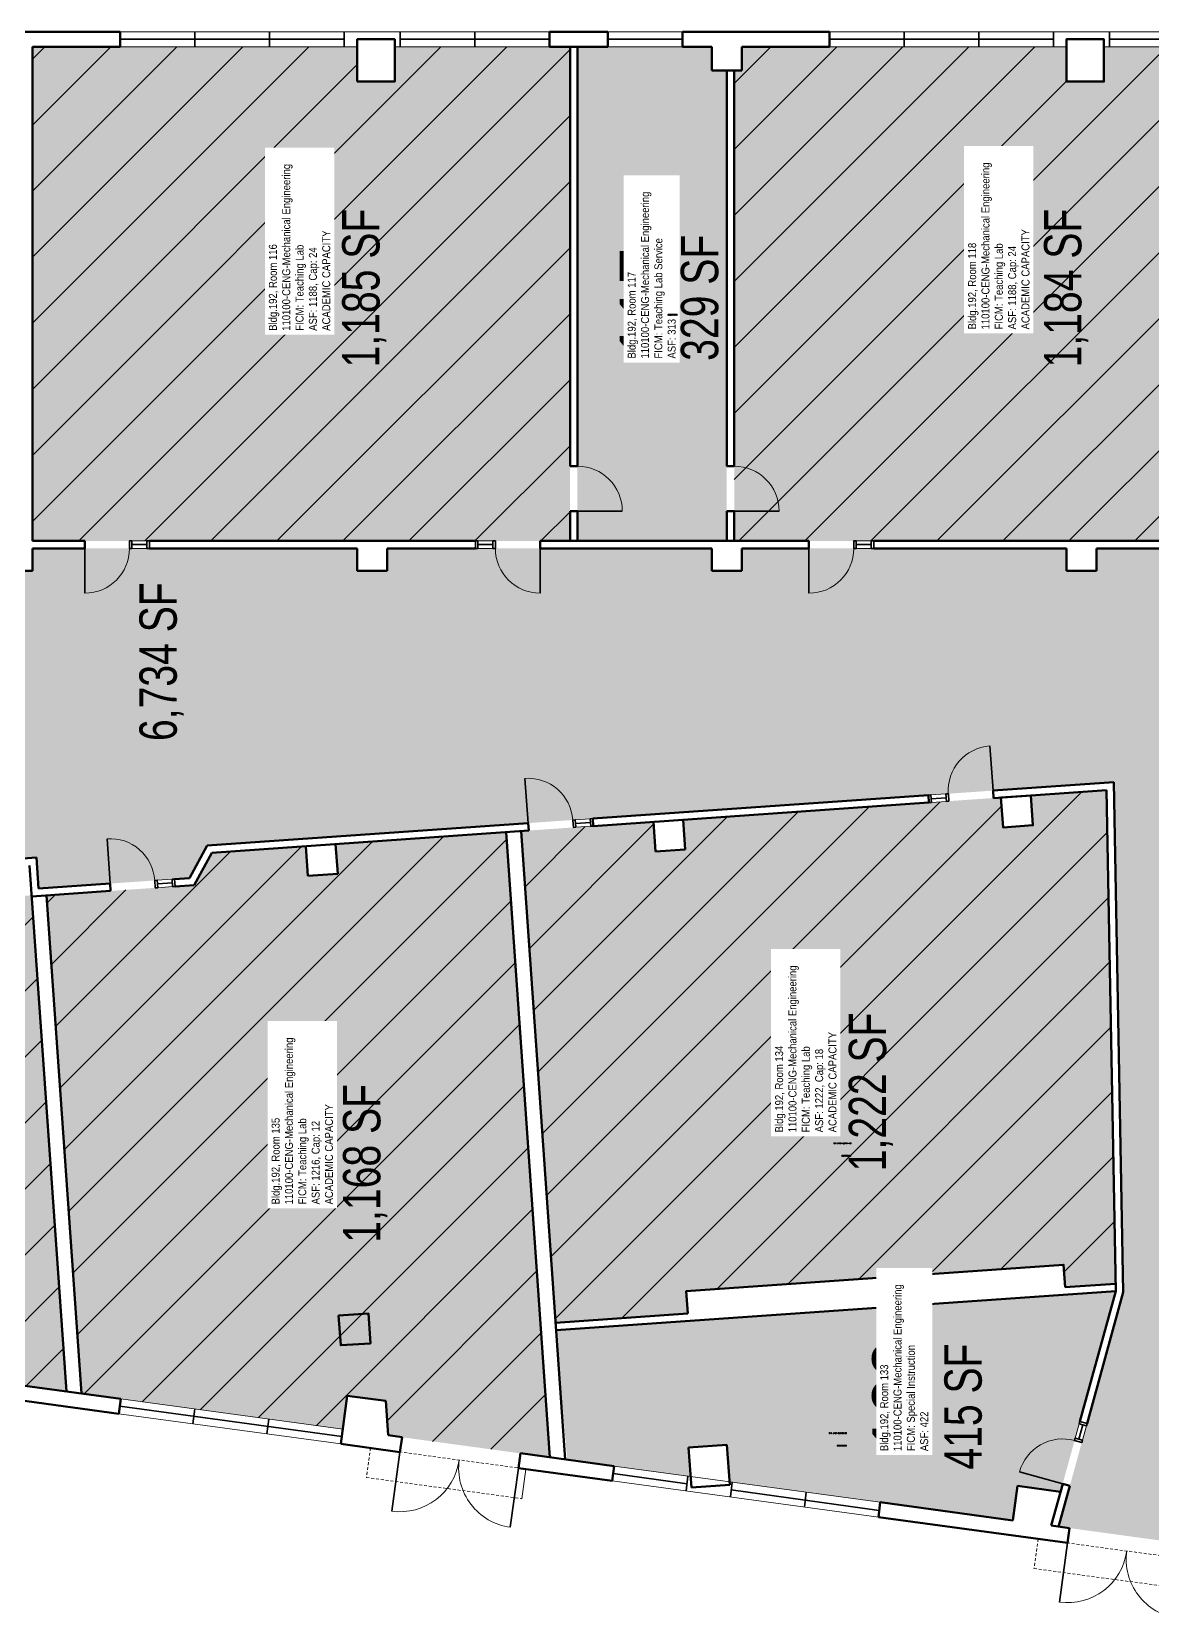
# Model space of a CAD drawing. Header units: inches. Extents: x -2539 to 2829, y -872 to 1370.
# Drawn here: x 295 to 1195, y -427 to 848 of the extents above; entities that cross this region are included whole.
import ezdxf
from ezdxf.enums import TextEntityAlignment as Align

# ---------------------------------------------------------------- set-up
doc = ezdxf.new("R2010")
doc.units = ezdxf.units.IN
doc.header["$LTSCALE"] = 10
doc.header["$MEASUREMENT"] = 0
doc.linetypes.add('DGN Style 2', pattern=[0.389297, 0.233578, -0.155719])
for name, color, linetype in [('A-DOOR', 2, 'CONTINUOUS'), ('A-GLAZ', 1, 'CONTINUOUS'), ('A-GLAZ-SILL', 2, 'CONTINUOUS'), ('A-IDEN-CNUM', 7, 'CONTINUOUS'), ('A-IDEN-RNUM', 7, 'CONTINUOUS'), ('A-IDEN-SNUM', 4, 'CONTINUOUS'), ('A-IDEN-VNUM', 4, 'CONTINUOUS'), ('A-WALL', 3, 'CONTINUOUS'), ('AREA-TEXT', 3, 'CONTINUOUS'), ('Rooms-Capacity', 4, 'CONTINUOUS'), ('Rooms-Category-Color', 7, 'CONTINUOUS'), ('Rooms-College-Color', 7, 'CONTINUOUS'), ('Rooms-Department-Color', 7, 'CONTINUOUS'), ('Rooms-Division-Color', 7, 'CONTINUOUS'), ('Rooms-Information', 7, 'CONTINUOUS')]:
    doc.layers.add(name, color=color, linetype=linetype)
doc.styles.add('AREA', font='arial.ttf', dxfattribs={"width": 0.75, "height": 12})
doc.styles.add('ROOMSNUMBER', font='TXT.SHX', dxfattribs={"height": 1})
doc.styles.add('ROOMVNUMBER', font='arial.ttf', dxfattribs={"width": 0.85, "height": 30})

msp = doc.modelspace()

# ---------------------------------------------------------------- hatches: boundary and pattern name
at = {"layer": 'Rooms-Capacity'}
h = msp.add_hatch(dxfattribs=at)
h.set_pattern_fill('ANSI31', color=256, scale=300, style=0)
h.paths.add_polyline_path([(295.3, 835.7), (556.3, 835.7), (556.3, 807.7), (586.4, 807.7), (586.4, 835.7), (727.3, 835.7), (727.3, 438.7), (295.3, 438.7)])
h = msp.add_hatch(dxfattribs=at)
h.set_pattern_fill('ANSI31', color=256, scale=300, style=0)
h.paths.add_polyline_path([(859.3, 816.7), (865.3, 816.7), (865.3, 835.7), (1126.3, 835.7), (1126.2, 807.7), (1156.3, 807.7), (1156.3, 835.7), (1291.3, 835.7), (1291.3, 438.7), (859.3, 438.7)])
h = msp.add_hatch(dxfattribs=at)
h.set_pattern_fill('ANSI31', color=256, scale=300, style=0)
h.paths.add_polyline_path([(688.1, 205.6), (794.3, 213), (795.9, 189.1), (819.9, 190.8), (818.2, 214.7), (1073.6, 232.6), (1075.3, 208.6), (1099.2, 210.3), (1097.5, 234.2), (1158.3, 238.5), (1165.7, -158), (1125.1, -160.8), (1123.9, -142.8), (820.6, -164.1), (821.9, -182), (715.7, -189.4)])
h = msp.add_hatch(dxfattribs=at)
h.set_pattern_fill('ANSI31', color=256, scale=300, style=0)
h.paths.add_polyline_path([(306.7, 153.9), (425.2, 162.2), (439.5, 188.2), (514.9, 193.5), (516.6, 169.6), (540.6, 171.2), (538.9, 195.2), (676.1, 204.8), (711.2, -297.5), (581.1, -279.8), (579.2, -252.2), (548.3, -248), (544.7, -274.8), (334.7, -246.2)])
h = msp.add_hatch(dxfattribs=at)
h.set_pattern_fill('ANSI31', color=256, scale=300, style=0)
h.paths.add_polyline_path([(-287.1, 137.4), (-43.7, 154.4), (-42, 130.5), (-18.1, 132.2), (-19.7, 156.1), (235.6, 174), (237.3, 150), (294.7, 154), (322.6, -244.5), (2.4, -200.9), (3.9, -189.3), (-16.2, -186.5), (-17.8, -198.2), (-266, -164.3)])
at = {"layer": 'Rooms-Category-Color', "true_color": 0xadadad}
msp.add_hatch(color=253, dxfattribs=at).paths.add_polyline_path([(-2126.3, 410.5), (-2169.7, 324.9), (-1500.8, -13.8), (-1438.7, 109.1), (-1012.4, 109.1), (-1020.5, 93.1), (298.6, 184.4), (300.3, 159.4), (421.5, 167.9), (435.8, 194), (1164.2, 244.9), (1171.8, -164.7), (1119.9, -353.2), (1128.6, -354.3), (1230.8, -368.3), (1230.8, 249.6), (2221.4, 318.8), (2222, 309.9), (2323.7, 317), (2395.4, 325), (2449.3, 328.8), (2449.3, 468.7), (2389.3, 468.7), (2389.3, 414.7), (2363.3, 414.7), (2363.3, 432.7), (2149.3, 432.7), (2149.3, 414.7), (2125.3, 414.7), (2125.3, 432.7), (1911.3, 432.7), (1911.3, 414.7), (1887.3, 414.7), (1887.3, 432.7), (1673.3, 432.7), (1673.3, 414.7), (1649.3, 414.7), (1649.3, 432.7), (1435.3, 432.7), (1435.3, 414.7), (1411.3, 414.7), (1411.3, 432.7), (1150.3, 432.7), (1150.3, 414.7), (1126.3, 414.7), (1126.3, 432.7), (865.3, 432.7), (865.3, 414.7), (841.3, 414.7), (841.3, 432.7), (580.3, 432.7), (580.3, 414.7), (556.3, 414.7), (556.3, 432.7), (295.3, 432.7), (295.3, 414.7), (271.3, 414.7), (271.3, 433.5), (179.3, 433.5), (179.3, 414.7), (-356.7, 414.7), (-356.7, 645.6), (-227, 645.6), (-227, 749.7), (-356.7, 749.7), (-356.7, 757.7), (-338.7, 757.7), (-338.7, 816.7), (-356.7, 816.7), (-356.7, 840.7), (-484.6, 840.7), (-484.6, 551.7), (-484.6, 545.7), (-478.6, 545.7), (-478.6, 509.7), (-490.6, 509.7), (-490.6, 461.7), (-478.6, 461.7), (-478.6, 430.7), (-850.6, 430.7), (-957.9, 219), (-1529.5, 219), (-1574.1, 130.9)])
at = {"layer": 'Rooms-Category-Color', "true_color": 0xe3f498}
for points in [[(295.3, 835.7), (556.3, 835.7), (556.3, 807.7), (586.4, 807.7), (586.4, 835.7), (727.3, 835.7), (727.3, 438.7), (295.3, 438.7)], [(733.3, 835.7), (841.3, 835.7), (841.3, 816.7), (853.3, 816.7), (853.3, 438.7), (733.3, 438.7)], [(859.3, 816.7), (865.3, 816.7), (865.3, 835.7), (1126.3, 835.7), (1126.2, 807.7), (1156.3, 807.7), (1156.3, 835.7), (1291.3, 835.7), (1291.3, 438.7), (859.3, 438.7)], [(688.1, 205.6), (794.3, 213), (795.9, 189.1), (819.9, 190.8), (818.2, 214.7), (1073.6, 232.6), (1075.3, 208.6), (1099.2, 210.3), (1097.5, 234.2), (1158.3, 238.5), (1165.7, -158), (1125.1, -160.8), (1123.9, -142.8), (820.6, -164.1), (821.9, -182), (715.7, -189.4)], [(306.7, 153.9), (425.2, 162.2), (439.5, 188.2), (514.9, 193.5), (516.6, 169.6), (540.6, 171.2), (538.9, 195.2), (676.1, 204.8), (711.2, -297.5), (581.1, -279.8), (579.2, -252.2), (548.3, -248), (544.7, -274.8), (334.7, -246.2)], [(-287.1, 137.4), (-43.7, 154.4), (-42, 130.5), (-18.1, 132.2), (-19.7, 156.1), (235.6, 174), (237.3, 150), (294.7, 154), (322.6, -244.5), (2.4, -200.9), (3.9, -189.3), (-16.2, -186.5), (-17.8, -198.2), (-266, -164.3)], [(716.1, -195.4), (725, -299.4), (824.2, -312.9), (822.6, -289.6), (853.3, -287.4), (855.4, -317.1), (1083, -348.1), (1086.8, -320.5), (1121.4, -325.2), (1165.8, -164)]]:
    msp.add_hatch(color=61, dxfattribs=at).paths.add_polyline_path(points)
at = {"layer": 'Rooms-College-Color', "true_color": 0xadadad}
msp.add_hatch(color=253, dxfattribs=at).paths.add_polyline_path([(-2126.3, 410.5), (-2169.7, 324.9), (-1500.8, -13.8), (-1438.7, 109.1), (-1012.4, 109.1), (-1020.5, 93.1), (298.6, 184.4), (300.3, 159.4), (421.5, 167.9), (435.8, 194), (1164.2, 244.9), (1171.8, -164.7), (1119.9, -353.2), (1128.6, -354.3), (1230.8, -368.3), (1230.8, 249.6), (2221.4, 318.8), (2222, 309.9), (2323.7, 317), (2395.4, 325), (2449.3, 328.8), (2449.3, 468.7), (2389.3, 468.7), (2389.3, 414.7), (2363.3, 414.7), (2363.3, 432.7), (2149.3, 432.7), (2149.3, 414.7), (2125.3, 414.7), (2125.3, 432.7), (1911.3, 432.7), (1911.3, 414.7), (1887.3, 414.7), (1887.3, 432.7), (1673.3, 432.7), (1673.3, 414.7), (1649.3, 414.7), (1649.3, 432.7), (1435.3, 432.7), (1435.3, 414.7), (1411.3, 414.7), (1411.3, 432.7), (1150.3, 432.7), (1150.3, 414.7), (1126.3, 414.7), (1126.3, 432.7), (865.3, 432.7), (865.3, 414.7), (841.3, 414.7), (841.3, 432.7), (580.3, 432.7), (580.3, 414.7), (556.3, 414.7), (556.3, 432.7), (295.3, 432.7), (295.3, 414.7), (271.3, 414.7), (271.3, 433.5), (179.3, 433.5), (179.3, 414.7), (-356.7, 414.7), (-356.7, 645.6), (-227, 645.6), (-227, 749.7), (-356.7, 749.7), (-356.7, 757.7), (-338.7, 757.7), (-338.7, 816.7), (-356.7, 816.7), (-356.7, 840.7), (-484.6, 840.7), (-484.6, 551.7), (-484.6, 545.7), (-478.6, 545.7), (-478.6, 509.7), (-490.6, 509.7), (-490.6, 461.7), (-478.6, 461.7), (-478.6, 430.7), (-850.6, 430.7), (-957.9, 219), (-1529.5, 219), (-1574.1, 130.9)])
at = {"layer": 'Rooms-College-Color', "true_color": 0x99d7b2}
for points in [[(295.3, 835.7), (556.3, 835.7), (556.3, 807.7), (586.4, 807.7), (586.4, 835.7), (727.3, 835.7), (727.3, 438.7), (295.3, 438.7)], [(733.3, 835.7), (841.3, 835.7), (841.3, 816.7), (853.3, 816.7), (853.3, 438.7), (733.3, 438.7)], [(859.3, 816.7), (865.3, 816.7), (865.3, 835.7), (1126.3, 835.7), (1126.2, 807.7), (1156.3, 807.7), (1156.3, 835.7), (1291.3, 835.7), (1291.3, 438.7), (859.3, 438.7)], [(688.1, 205.6), (794.3, 213), (795.9, 189.1), (819.9, 190.8), (818.2, 214.7), (1073.6, 232.6), (1075.3, 208.6), (1099.2, 210.3), (1097.5, 234.2), (1158.3, 238.5), (1165.7, -158), (1125.1, -160.8), (1123.9, -142.8), (820.6, -164.1), (821.9, -182), (715.7, -189.4)], [(306.7, 153.9), (425.2, 162.2), (439.5, 188.2), (514.9, 193.5), (516.6, 169.6), (540.6, 171.2), (538.9, 195.2), (676.1, 204.8), (711.2, -297.5), (581.1, -279.8), (579.2, -252.2), (548.3, -248), (544.7, -274.8), (334.7, -246.2)], [(-287.1, 137.4), (-43.7, 154.4), (-42, 130.5), (-18.1, 132.2), (-19.7, 156.1), (235.6, 174), (237.3, 150), (294.7, 154), (322.6, -244.5), (2.4, -200.9), (3.9, -189.3), (-16.2, -186.5), (-17.8, -198.2), (-266, -164.3)], [(716.1, -195.4), (725, -299.4), (824.2, -312.9), (822.6, -289.6), (853.3, -287.4), (855.4, -317.1), (1083, -348.1), (1086.8, -320.5), (1121.4, -325.2), (1165.8, -164)]]:
    msp.add_hatch(color=253, dxfattribs=at).paths.add_polyline_path(points)
at = {"layer": 'Rooms-Department-Color', "true_color": 0xacacac}
msp.add_hatch(color=253, dxfattribs=at).paths.add_polyline_path([(-2126.3, 410.5), (-2169.7, 324.9), (-1500.8, -13.8), (-1438.7, 109.1), (-1012.4, 109.1), (-1020.5, 93.1), (298.6, 184.4), (300.3, 159.4), (421.5, 167.9), (435.8, 194), (1164.2, 244.9), (1171.8, -164.7), (1119.9, -353.2), (1128.6, -354.3), (1230.8, -368.3), (1230.8, 249.6), (2221.4, 318.8), (2222, 309.9), (2323.7, 317), (2395.4, 325), (2449.3, 328.8), (2449.3, 468.7), (2389.3, 468.7), (2389.3, 414.7), (2363.3, 414.7), (2363.3, 432.7), (2149.3, 432.7), (2149.3, 414.7), (2125.3, 414.7), (2125.3, 432.7), (1911.3, 432.7), (1911.3, 414.7), (1887.3, 414.7), (1887.3, 432.7), (1673.3, 432.7), (1673.3, 414.7), (1649.3, 414.7), (1649.3, 432.7), (1435.3, 432.7), (1435.3, 414.7), (1411.3, 414.7), (1411.3, 432.7), (1150.3, 432.7), (1150.3, 414.7), (1126.3, 414.7), (1126.3, 432.7), (865.3, 432.7), (865.3, 414.7), (841.3, 414.7), (841.3, 432.7), (580.3, 432.7), (580.3, 414.7), (556.3, 414.7), (556.3, 432.7), (295.3, 432.7), (295.3, 414.7), (271.3, 414.7), (271.3, 433.5), (179.3, 433.5), (179.3, 414.7), (-356.7, 414.7), (-356.7, 645.6), (-227, 645.6), (-227, 749.7), (-356.7, 749.7), (-356.7, 757.7), (-338.7, 757.7), (-338.7, 816.7), (-356.7, 816.7), (-356.7, 840.7), (-484.6, 840.7), (-484.6, 551.7), (-484.6, 545.7), (-478.6, 545.7), (-478.6, 509.7), (-490.6, 509.7), (-490.6, 461.7), (-478.6, 461.7), (-478.6, 430.7), (-850.6, 430.7), (-957.9, 219), (-1529.5, 219), (-1574.1, 130.9)])
at = {"layer": 'Rooms-Department-Color', "true_color": 0x99d7b2}
for points in [[(295.3, 835.7), (556.3, 835.7), (556.3, 807.7), (586.4, 807.7), (586.4, 835.7), (727.3, 835.7), (727.3, 438.7), (295.3, 438.7)], [(733.3, 835.7), (841.3, 835.7), (841.3, 816.7), (853.3, 816.7), (853.3, 438.7), (733.3, 438.7)], [(859.3, 816.7), (865.3, 816.7), (865.3, 835.7), (1126.3, 835.7), (1126.2, 807.7), (1156.3, 807.7), (1156.3, 835.7), (1291.3, 835.7), (1291.3, 438.7), (859.3, 438.7)], [(688.1, 205.6), (794.3, 213), (795.9, 189.1), (819.9, 190.8), (818.2, 214.7), (1073.6, 232.6), (1075.3, 208.6), (1099.2, 210.3), (1097.5, 234.2), (1158.3, 238.5), (1165.7, -158), (1125.1, -160.8), (1123.9, -142.8), (820.6, -164.1), (821.9, -182), (715.7, -189.4)], [(306.7, 153.9), (425.2, 162.2), (439.5, 188.2), (514.9, 193.5), (516.6, 169.6), (540.6, 171.2), (538.9, 195.2), (676.1, 204.8), (711.2, -297.5), (581.1, -279.8), (579.2, -252.2), (548.3, -248), (544.7, -274.8), (334.7, -246.2)], [(-287.1, 137.4), (-43.7, 154.4), (-42, 130.5), (-18.1, 132.2), (-19.7, 156.1), (235.6, 174), (237.3, 150), (294.7, 154), (322.6, -244.5), (2.4, -200.9), (3.9, -189.3), (-16.2, -186.5), (-17.8, -198.2), (-266, -164.3)], [(716.1, -195.4), (725, -299.4), (824.2, -312.9), (822.6, -289.6), (853.3, -287.4), (855.4, -317.1), (1083, -348.1), (1086.8, -320.5), (1121.4, -325.2), (1165.8, -164)]]:
    msp.add_hatch(color=253, dxfattribs=at).paths.add_polyline_path(points)
at = {"layer": 'Rooms-Division-Color', "true_color": 0xadadad}
msp.add_hatch(color=253, dxfattribs=at).paths.add_polyline_path([(-2126.3, 410.5), (-2169.7, 324.9), (-1500.8, -13.8), (-1438.7, 109.1), (-1012.4, 109.1), (-1020.5, 93.1), (298.6, 184.4), (300.3, 159.4), (421.5, 167.9), (435.8, 194), (1164.2, 244.9), (1171.8, -164.7), (1119.9, -353.2), (1128.6, -354.3), (1230.8, -368.3), (1230.8, 249.6), (2221.4, 318.8), (2222, 309.9), (2323.7, 317), (2395.4, 325), (2449.3, 328.8), (2449.3, 468.7), (2389.3, 468.7), (2389.3, 414.7), (2363.3, 414.7), (2363.3, 432.7), (2149.3, 432.7), (2149.3, 414.7), (2125.3, 414.7), (2125.3, 432.7), (1911.3, 432.7), (1911.3, 414.7), (1887.3, 414.7), (1887.3, 432.7), (1673.3, 432.7), (1673.3, 414.7), (1649.3, 414.7), (1649.3, 432.7), (1435.3, 432.7), (1435.3, 414.7), (1411.3, 414.7), (1411.3, 432.7), (1150.3, 432.7), (1150.3, 414.7), (1126.3, 414.7), (1126.3, 432.7), (865.3, 432.7), (865.3, 414.7), (841.3, 414.7), (841.3, 432.7), (580.3, 432.7), (580.3, 414.7), (556.3, 414.7), (556.3, 432.7), (295.3, 432.7), (295.3, 414.7), (271.3, 414.7), (271.3, 433.5), (179.3, 433.5), (179.3, 414.7), (-356.7, 414.7), (-356.7, 645.6), (-227, 645.6), (-227, 749.7), (-356.7, 749.7), (-356.7, 757.7), (-338.7, 757.7), (-338.7, 816.7), (-356.7, 816.7), (-356.7, 840.7), (-484.6, 840.7), (-484.6, 551.7), (-484.6, 545.7), (-478.6, 545.7), (-478.6, 509.7), (-490.6, 509.7), (-490.6, 461.7), (-478.6, 461.7), (-478.6, 430.7), (-850.6, 430.7), (-957.9, 219), (-1529.5, 219), (-1574.1, 130.9)])
at = {"layer": 'Rooms-Division-Color', "true_color": 0x99d7b2}
for points in [[(295.3, 835.7), (556.3, 835.7), (556.3, 807.7), (586.4, 807.7), (586.4, 835.7), (727.3, 835.7), (727.3, 438.7), (295.3, 438.7)], [(733.3, 835.7), (841.3, 835.7), (841.3, 816.7), (853.3, 816.7), (853.3, 438.7), (733.3, 438.7)], [(859.3, 816.7), (865.3, 816.7), (865.3, 835.7), (1126.3, 835.7), (1126.2, 807.7), (1156.3, 807.7), (1156.3, 835.7), (1291.3, 835.7), (1291.3, 438.7), (859.3, 438.7)], [(688.1, 205.6), (794.3, 213), (795.9, 189.1), (819.9, 190.8), (818.2, 214.7), (1073.6, 232.6), (1075.3, 208.6), (1099.2, 210.3), (1097.5, 234.2), (1158.3, 238.5), (1165.7, -158), (1125.1, -160.8), (1123.9, -142.8), (820.6, -164.1), (821.9, -182), (715.7, -189.4)], [(306.7, 153.9), (425.2, 162.2), (439.5, 188.2), (514.9, 193.5), (516.6, 169.6), (540.6, 171.2), (538.9, 195.2), (676.1, 204.8), (711.2, -297.5), (581.1, -279.8), (579.2, -252.2), (548.3, -248), (544.7, -274.8), (334.7, -246.2)], [(-287.1, 137.4), (-43.7, 154.4), (-42, 130.5), (-18.1, 132.2), (-19.7, 156.1), (235.6, 174), (237.3, 150), (294.7, 154), (322.6, -244.5), (2.4, -200.9), (3.9, -189.3), (-16.2, -186.5), (-17.8, -198.2), (-266, -164.3)], [(716.1, -195.4), (725, -299.4), (824.2, -312.9), (822.6, -289.6), (853.3, -287.4), (855.4, -317.1), (1083, -348.1), (1086.8, -320.5), (1121.4, -325.2), (1165.8, -164)]]:
    msp.add_hatch(color=253, dxfattribs=at).paths.add_polyline_path(points)

# ---------------------------------------------------------------- linework, layer by layer
at = {"layer": 'A-DOOR', "linetype": 'Continuous', "lineweight": 35}
for p, q in [((733.3, 462.7), (769.3, 462.7)), ((859.3, 462.7), (895.3, 462.7)), ((1067.2, 238.1), (1064.6, 274)), ((590.6, -293.2), (584.2, -340.7)), ((685.8, -306.1), (679.3, -353.7)), ((1127.1, -366.2), (1120.6, -413.8))]:
    msp.add_line(p, q, dxfattribs=at)
at = {"layer": 'A-DOOR', "linetype": 'Continuous', "lineweight": 35, "extrusion": (-2.04882e-50, -4.2914e-36, -1)}
for p, q in [((337.3, 432.7), (337.3, 396.7)), ((703.3, 432.7), (703.3, 396.7)), ((919.3, 432.7), (919.3, 396.7))]:
    msp.add_line(p, q, dxfattribs=at)
at = {"layer": 'A-DOOR', "linetype": 'Continuous', "lineweight": 35, "extrusion": (-1.03562e-36, 1.08095e-35, -1)}
msp.add_line((693.6, 212), (691.1, 247.9), dxfattribs=at)
at = {"layer": 'A-DOOR', "linetype": 'Continuous', "lineweight": 35, "extrusion": (0, 0, -1)}
msp.add_line((357.7, 163.5), (355.3, 199.4), dxfattribs=at)
at = {"layer": 'A-DOOR', "linetype": 'Continuous', "lineweight": 35, "extrusion": (6.58846e-37, 1.84085e-36, -1)}
msp.add_line((1123.2, -318.7), (1088.5, -309.2), dxfattribs=at)
at = {"layer": 'A-DOOR', "linetype": 'Continuous', "lineweight": 18, "extrusion": (4.2914e-36, 2.0751e-50, -1)}
for centre in [(-733.3, 462.7), (-859.3, 462.7)]:
    msp.add_arc(centre, 36, 90, 180, dxfattribs=at)
at = {"layer": 'A-DOOR', "linetype": 'Continuous', "lineweight": 18, "extrusion": (-2.04882e-50, -4.2914e-36, -1)}
for centre in [(-337.3, 432.7), (-919.3, 432.7)]:
    msp.add_arc(centre, 36, 180, 270, dxfattribs=at)
at = {"layer": 'A-DOOR', "linetype": 'Continuous', "lineweight": 18}
for centre, radius, start, end in [((703.3, 432.7), 36, 180, 270), ((693.6, 212), 36, 4, 94), ((1123.2, -318.7), 36, 74.6165, 164.6165), ((685.8, -306.1), 48, 172.2419, 262.2419), ((1222.2, -379.2), 48, 172.2419, 262.2419)]:
    msp.add_arc(centre, radius, start, end, dxfattribs=at)
at = {"layer": 'A-DOOR', "linetype": 'Continuous', "lineweight": 18, "extrusion": (-3.11979e-29, -2.69341e-30, -1)}
msp.add_arc((-1067.2, 238.1), 36, 355.968, 85.968, dxfattribs=at)
at = {"layer": 'A-DOOR', "linetype": 'Continuous', "lineweight": 18, "extrusion": (0, 0, -1)}
for centre in [(-590.6, -293.2), (-1127.1, -366.2)]:
    msp.add_arc(centre, 48, 187.7581, 277.7581, dxfattribs=at)
at = {"layer": 'A-DOOR', "linetype": 'Continuous', "lineweight": 18}
msp.add_ellipse((357.8, 163.5), major_axis=(0, 36), ratio=0.996586, start_param=4.782197, end_param=6.352994, dxfattribs=at)
at = {"layer": 'A-GLAZ', "linetype": 'Continuous', "lineweight": 18}
for p, q in [((365.8, 847.7), (710.8, 847.7)), ((757.8, 847.7), (817.8, 847.7)), ((935.8, 847.7), (1280.8, 847.7)), ((365.8, 835.7), (556.3, 835.7)), ((586.4, 835.7), (710.8, 835.7)), ((757.8, 835.7), (817.8, 835.7)), ((935.8, 835.7), (1126.3, 835.7)), ((1156.3, 835.7), (1280.8, 835.7)), ((387.3, 438.7), (375.3, 438.7)), ((665.3, 438.7), (653.3, 438.7)), ((969.3, 438.7), (957.3, 438.7)), ((387.3, 432.7), (375.3, 432.7)), ((665.3, 432.7), (653.3, 432.7)), ((969.3, 432.7), (957.3, 432.7)), ((1029.3, 235.4), (1017.3, 234.6)), ((1029.7, 229.4), (1017.7, 228.6)), ((743.5, 215.5), (731.5, 214.7)), ((743.9, 209.5), (732, 208.7)), ((407.6, 166.9), (395.6, 166.1)), ((408, 161), (396, 160.1)), ((366.4, -250.5), (544.7, -274.8)), ((364.7, -262.4), (543.1, -286.7)), ((1136.5, -270.5), (1133.3, -282.1)), ((1142.2, -272.1), (1139.1, -283.7)), ((762.7, -304.5), (976.6, -333.6)), ((685.9, -306.1), (682.6, -329.9)), ((691.8, -306.9), (688.6, -330.7)), ((761.2, -316.4), (975.1, -345.5))]:
    msp.add_line(p, q, dxfattribs=at)
at = {"layer": 'A-GLAZ', "linetype": 'Continuous', "lineweight": 35}
for p, q in [((425.8, 847.7), (425.8, 835.7)), ((485.8, 847.7), (485.8, 835.7)), ((545.8, 847.7), (545.8, 835.7)), ((590.8, 835.7), (590.8, 847.7)), ((650.8, 847.7), (650.8, 835.7)), ((995.8, 835.7), (995.8, 847.7)), ((1055.8, 835.7), (1055.8, 847.7)), ((1115.8, 847.7), (1115.8, 835.7)), ((1160.8, 835.7), (1160.8, 847.7)), ((425.8, -258.6), (424.2, -270.5)), ((485.3, -266.7), (483.6, -278.6)), ((822, -312.6), (820.5, -324.5)), ((857.7, -317.4), (856.2, -329.3)), ((917.1, -325.5), (915.6, -337.4))]:
    msp.add_line(p, q, dxfattribs=at)
at = {"layer": 'A-GLAZ', "linetype": 'DGN Style 2', "lineweight": 18}
for p, q in [((567, -289.9), (563.7, -313.7)), ((567, -289.9), (691.8, -306.9)), ((563.7, -313.7), (688.6, -330.7)), ((1103.4, -363), (1100.1, -386.8)), ((1103.4, -363), (1228.2, -380)), ((1100.1, -386.8), (1225, -403.8))]:
    msp.add_line(p, q, dxfattribs=at)
at = {"layer": 'A-GLAZ', "linetype": 'Continuous', "lineweight": 35}
for points in [[(375.3, 432.7), (375.3, 438.7), (373.3, 438.7), (373.3, 432.7)], [(389.3, 432.7), (389.3, 438.7), (387.3, 438.7), (387.3, 432.7)], [(653.3, 432.7), (653.3, 438.7), (651.3, 438.7), (651.3, 432.7)], [(667.3, 432.7), (667.3, 438.7), (665.3, 438.7), (665.3, 432.7)], [(957.3, 432.7), (957.3, 438.7), (955.3, 438.7), (955.3, 432.7)], [(971.3, 432.7), (971.3, 438.7), (969.3, 438.7), (969.3, 432.7)], [(1017.7, 228.6), (1017.3, 234.6), (1015.3, 234.5), (1015.7, 228.5)], [(1031.7, 229.6), (1031.3, 235.6), (1029.3, 235.4), (1029.7, 229.4)], [(732, 208.7), (731.5, 214.7), (729.5, 214.5), (730, 208.5)], [(745.9, 209.6), (745.5, 215.6), (743.5, 215.5), (743.9, 209.5)], [(396, 160.1), (395.6, 166.1), (393.6, 166), (394, 160)], [(410, 161.1), (409.6, 167.1), (407.6, 166.9), (408, 161)], [(1142.8, -270.2), (1137, -268.6), (1136.5, -270.5), (1142.2, -272.1)], [(1139.1, -283.7), (1133.3, -282.1), (1132.7, -284), (1138.5, -285.6)]]:
    msp.add_3dface(points, dxfattribs=at)
at = {"layer": 'A-GLAZ-SILL', "linetype": 'Continuous', "lineweight": 35}
for p, q in [((365.8, 841.7), (545.8, 841.7)), ((590.8, 841.7), (710.8, 841.7)), ((757.8, 841.7), (817.8, 841.7)), ((935.8, 841.7), (1115.8, 841.7)), ((1160.8, 841.7), (1280.8, 841.7)), ((387.3, 435.7), (375.3, 435.7)), ((665.3, 435.7), (653.3, 435.7)), ((969.3, 435.7), (957.3, 435.7)), ((1029.5, 232.4), (1017.5, 231.6)), ((743.7, 212.5), (731.8, 211.7)), ((407.8, 164), (395.8, 163.1)), ((365.5, -256.4), (543.9, -280.7)), ((1139.3, -271.3), (1136.2, -282.9)), ((761.9, -310.4), (821.4, -318.7)), ((856.9, -323.7), (975.8, -340.3))]:
    msp.add_line(p, q, dxfattribs=at)
at = {"layer": 'A-WALL', "linetype": 'Continuous', "lineweight": 50}
for p, q in [((365.8, 847.7), (260.8, 847.7)), ((365.8, 835.7), (365.8, 847.7)), ((710.8, 847.7), (710.8, 835.7)), ((757.8, 847.7), (710.8, 847.7)), ((757.8, 835.7), (757.8, 847.7)), ((817.8, 847.7), (817.8, 835.7)), ((935.8, 847.7), (817.8, 847.7)), ((935.8, 835.7), (935.8, 847.7)), ((727.3, 498.7), (727.3, 835.7)), ((733.3, 498.7), (733.3, 835.7)), ((841.3, 835.7), (841.3, 816.7)), ((865.3, 816.7), (865.3, 835.7)), ((841.3, 816.7), (865.3, 816.7)), ((853.3, 498.7), (853.3, 816.7)), ((859.3, 498.7), (859.3, 816.7)), ((727.3, 498.7), (733.3, 498.7)), ((853.3, 498.7), (859.3, 498.7)), ((727.3, 438.7), (727.3, 462.7)), ((727.3, 462.7), (733.3, 462.7)), ((733.3, 438.7), (733.3, 462.7)), ((853.3, 438.7), (853.3, 462.7)), ((853.3, 462.7), (859.3, 462.7)), ((859.3, 438.7), (859.3, 462.7)), ((337.3, 438.7), (295.3, 438.7)), ((337.3, 438.7), (337.3, 432.7)), ((703.3, 438.7), (703.3, 432.7)), ((919.3, 438.7), (919.3, 432.7)), ((337.3, 432.7), (295.3, 432.7)), ((556.3, 432.7), (389.3, 432.7)), ((556.3, 432.7), (556.3, 414.7)), ((580.3, 414.7), (580.3, 432.7)), ((651.3, 432.7), (580.3, 432.7)), ((841.3, 432.7), (703.3, 432.7)), ((841.3, 432.7), (841.3, 414.7)), ((865.3, 414.7), (865.3, 432.7)), ((919.3, 432.7), (865.3, 432.7)), ((1126.3, 432.7), (971.3, 432.7)), ((1126.3, 432.7), (1126.3, 414.7)), ((1150.3, 414.7), (1150.3, 432.7)), ((1233.3, 432.7), (1150.3, 432.7)), ((556.3, 414.7), (580.3, 414.7)), ((841.3, 414.7), (865.3, 414.7)), ((1126.3, 414.7), (1150.3, 414.7)), ((1164.2, 244.9), (1067.2, 238.1)), ((1171.8, -164.7), (1164.2, 244.9)), ((1015.3, 234.5), (745.5, 215.6)), ((1015.3, 234.5), (1015.7, 228.5)), ((1067.2, 238.1), (1067.6, 232.1)), ((1158.3, 238.5), (1067.6, 232.1)), ((1073.6, 232.6), (1075.3, 208.6)), ((1099.2, 210.3), (1097.5, 234.2)), ((1165.8, -164), (1158.3, 238.5)), ((1015.7, 228.5), (745.9, 209.6)), ((693.6, 212), (435.8, 194)), ((694.1, 206), (439.5, 188.2)), ((711.2, -297.5), (676.1, 204.8)), ((723.4, -299.1), (688.1, 205.6)), ((694.1, 206), (693.6, 212)), ((745.9, 209.6), (745.5, 215.6)), ((794.3, 213), (795.9, 189.1)), ((819.9, 190.8), (818.2, 214.7)), ((1075.3, 208.6), (1099.2, 210.3)), ((514.9, 193.5), (516.6, 169.6)), ((540.6, 171.2), (538.9, 195.2)), ((298.6, 184.4), (-223.7, 147.9)), ((300.3, 159.4), (298.6, 184.4)), ((425.2, 162.2), (439.5, 188.2)), ((795.9, 189.1), (819.9, 190.8)), ((322.6, -244.5), (293, 178)), ((409.6, 167.1), (421.5, 167.9)), ((516.6, 169.6), (540.6, 171.2)), ((294.8, 153), (358.1, 157.5)), ((300.3, 159.4), (357.7, 163.5)), ((334.7, -246.2), (306.7, 153.9)), ((357.7, 163.5), (358.1, 157.5)), ((410, 161.1), (425.2, 162.2)), ((1165.8, -164), (1137, -268.6)), ((1171.8, -164.7), (1142.8, -270.2)), ((366.4, -250.5), (364.7, -262.4)), ((366.4, -250.5), (364.7, -262.4)), ((548.3, -248), (543.1, -286.6)), ((548.3, -248), (579.2, -252.2)), ((581.1, -279.8), (579.2, -252.2)), ((592.3, -281.3), (590.6, -293.2)), ((853.3, -287.4), (822.6, -289.6)), ((822.6, -289.6), (824.9, -321.6)), ((855.6, -319.5), (853.3, -287.4)), ((685.8, -306.1), (687.4, -294.2)), ((762.7, -304.5), (761.2, -316.4)), ((824.9, -321.6), (855.6, -319.5)), ((1086.8, -320.5), (1083, -348.1)), ((1123.2, -318.7), (1113.9, -352.3)), ((1129, -320.3), (1119.9, -353.2)), ((1123.2, -318.7), (1129, -320.3)), ((976.6, -333.6), (975.1, -345.5)), ((1128.6, -354.3), (1127.1, -366.2))]:
    msp.add_line(p, q, dxfattribs=at)
at = {"layer": 'A-WALL', "linetype": 'DGN Style 2', "lineweight": 18}
msp.add_line((835.3, 432.7), (817.7, 432.7), dxfattribs=at)
msp.add_line((835.3, 432.7), (817.7, 432.7), dxfattribs=at)
at = {"layer": 'A-WALL', "linetype": 'Continuous', "lineweight": 50, "flags": 128}
for points in [[(295.3, 438.7), (295.3, 835.7)], [(365.8, 835.7), (295.3, 835.7)], [(757.8, 835.7), (710.8, 835.7)], [(841.3, 835.7), (817.8, 835.7)], [(935.8, 835.7), (865.3, 835.7)], [(271.3, 433.5), (271.3, 414.7), (295.3, 414.7), (295.3, 432.7)], [(651.3, 438.7), (389.3, 438.7)], [(919.3, 438.7), (703.3, 438.7)], [(1233.3, 438.7), (971.3, 438.7)], [(421.5, 167.9), (435.8, 194)], [(821.9, -182), (820.6, -164.1), (1123.9, -142.8), (1125.1, -160.8)], [(1165.8, -164), (716.1, -195.4)], [(1165.7, -158), (1125.1, -160.8)], [(821.9, -182), (715.7, -189.4)], [(247.5, -234.3), (366.4, -250.5)], [(245.8, -246.2), (364.7, -262.4)], [(581.1, -279.8), (592.3, -281.3)], [(543.1, -286.7), (590.6, -293.2)], [(687.4, -294.2), (762.7, -304.5)], [(685.8, -306.1), (761.2, -316.4)], [(1086.8, -320.5), (1121.4, -325.2)], [(976.6, -333.6), (1083, -348.1)], [(975.1, -345.5), (1127.1, -366.2)], [(1113.9, -352.3), (1128.6, -354.3)]]:
    msp.add_lwpolyline(points, dxfattribs=at)
at = {"layer": 'A-WALL', "linetype": 'Continuous', "lineweight": 50}
for points in [[(556.3, 807.7), (586.4, 807.7), (586.4, 841.7), (556.3, 841.7)], [(1126.2, 807.7), (1156.3, 807.7), (1156.3, 841.7), (1126.2, 841.7)], [(1073.6, 232.6), (1075.3, 208.6), (1099.2, 210.3), (1097.5, 234.2)], [(541.3, -183.6), (543, -207.5), (566.9, -205.9), (565.3, -181.9)]]:
    msp.add_3dface(points, dxfattribs=at)

# ---------------------------------------------------------------- texts
at = {"layer": 'A-IDEN-CNUM', "style": 'ROOMSNUMBER', "width": 0.85}
for s, p in [('CAD #192-0_0116-00', (508.4, 641.2)), ('CAD #192-0_0117-00', (799.6, 629.9)), ('CAD #192-0_0118-00', (1079.8, 626.2)), ('CAD #192-0_0134-00', (939.1, -45.7)), ('CAD #192-0_0135-00', (522.1, -59.7)), ('CAD #192-0_0133-00', (935.4, -278.6))]:
    msp.add_text(s, height=1, rotation=360, dxfattribs=at).set_placement(p)
at = {"layer": 'A-IDEN-RNUM', "style": 'ROOMSNUMBER', "width": 0.85}
for s, p in [('0116-00', (514.7, 631.2)), ('0117-00', (805.9, 619.9)), ('0118-00', (1086.2, 616.2)), ('0134-00', (945.5, -55.7)), ('0135-00', (528.5, -69.7)), ('0133-00', (941.8, -288.6))]:
    msp.add_text(s, height=1, rotation=360, dxfattribs=at).set_placement(p)
at = {"layer": 'A-IDEN-SNUM', "style": 'ROOMSNUMBER', "width": 0.85}
for s, p in [('1920011600', (514.7, 631.2)), ('1920011700', (805.9, 619.9)), ('1920011800', (1086.2, 616.2)), ('1920013400', (945.5, -55.7)), ('1920013500', (528.5, -69.7)), ('1920013300', (941.8, -288.6))]:
    msp.add_text(s, height=1, rotation=360, dxfattribs=at).set_placement(p)
at = {"layer": 'A-IDEN-VNUM', "style": 'ROOMVNUMBER', "width": 0.85}
for s, p in [('116', (512.2, 652)), ('118', (1074.1, 653.2)), ('117', (789.8, 629.8)), ('134', (919, 8.1)), ('135', (514.4, -49.7)), ('133', (992.7, -247.9))]:
    msp.add_text(s, height=45, rotation=90, dxfattribs=at).set_placement(p, align=Align.MIDDLE_CENTER)
at = {"layer": 'AREA-TEXT', "style": 'AREA', "width": 0.75}
for s, p in [('1,185 SF', (559.2, 641.8)), ('1,184 SF', (1123.2, 641.8)), ('329 SF', (831.4, 634)), ('6,734 SF', (396.3, 341.7)), ('1,222 SF', (966.3, -3.9)), ('1,168 SF', (559.9, -61.3)), ('415 SF', (1043.1, -256.7))]:
    msp.add_text(s, height=30, rotation=90, dxfattribs=at).set_placement(p, align=Align.MIDDLE_CENTER)

# ---------------------------------------------------------------- next in the draw order: texts
at = {"layer": 'Rooms-Information', "width": 144, "attachment_point": 7, "rotation": 90, "style": 'ROOMVNUMBER', "bg_fill": 3, "box_fill_scale": 1.5, "bg_fill_color": 256, "bg_fill_true_color": 13158600, "bg_fill_transparency": 0}
for s, insert, char_height in [('Bldg.192, Room 116^M^J110100-CENG-Mechanical Engineering^M^JFICM: Teaching Lab^M^JASF: 1188, Cap: 24^M^JACADEMIC CAPACITY', (534.7, 607.5), 6.4286), ('Bldg.192, Room 118^M^J110100-CENG-Mechanical Engineering^M^JFICM: Teaching Lab^M^JASF: 1188, Cap: 24^M^JACADEMIC CAPACITY', (1096.6, 608.6), 6.4286), ('Bldg.192, Room 117^M^J110100-CENG-Mechanical Engineering^M^JFICM: Teaching Lab Service^M^JASF: 313', (812.3, 585.2), 6.429), ('Bldg.192, Room 134^M^J110100-CENG-Mechanical Engineering^M^JFICM: Teaching Lab^M^JASF: 1222, Cap: 18^M^JACADEMIC CAPACITY', (941.5, -36.4), 6.4286), ('Bldg.192, Room 135^M^J110100-CENG-Mechanical Engineering^M^JFICM: Teaching Lab^M^JASF: 1216, Cap: 12^M^JACADEMIC CAPACITY', (536.9, -94.3), 6.4286), ('Bldg.192, Room 133^M^J110100-CENG-Mechanical Engineering^M^JFICM: Special Instruction^M^JASF: 422', (1015.2, -292.5), 6.429)]:
    msp.add_mtext(s, dxfattribs=dict(at, insert=insert, char_height=char_height))

doc.saveas('drawing.dxf')
